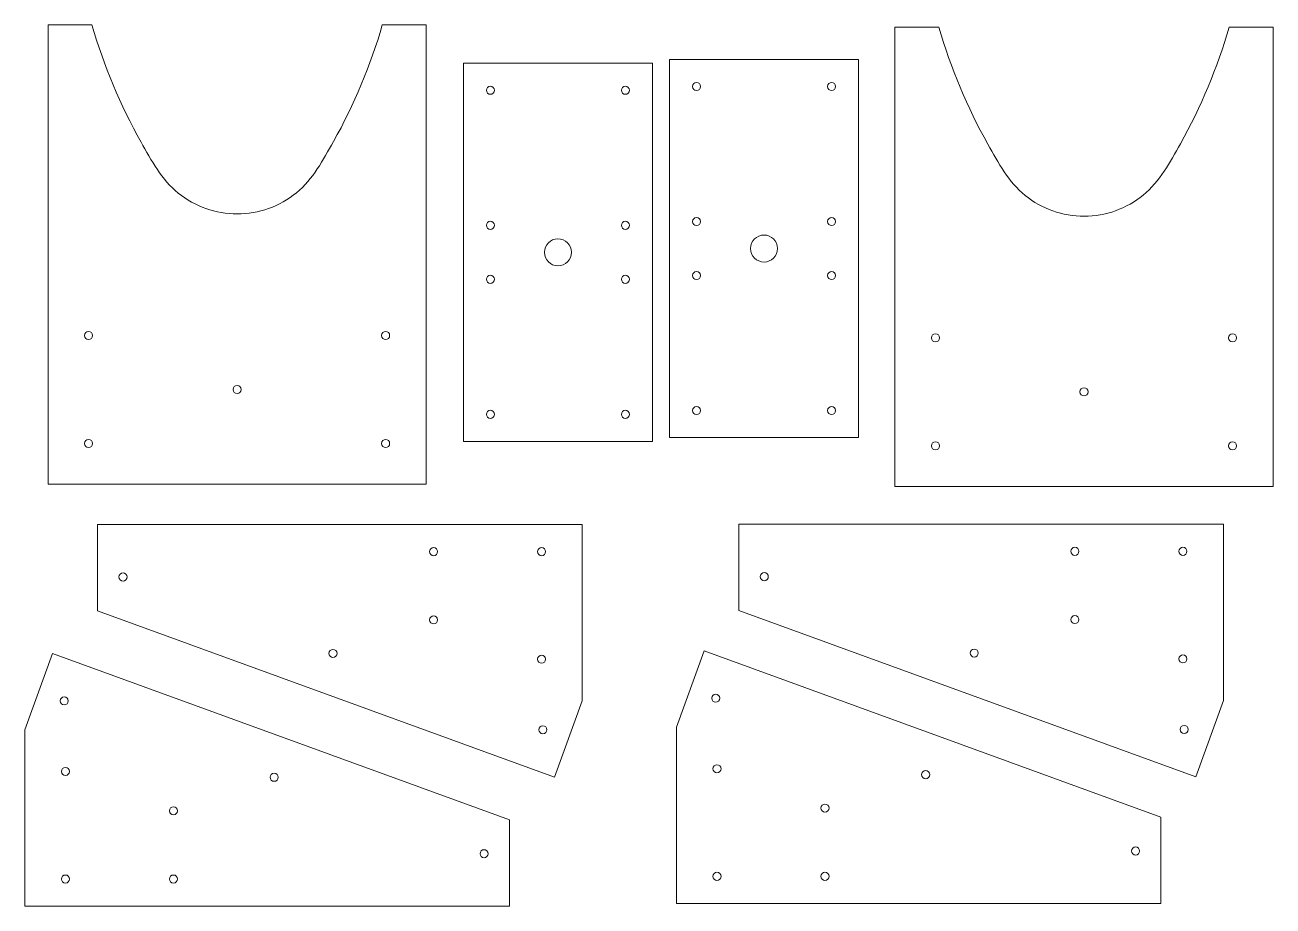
# Model space of a CAD drawing. Header units: inches. Extents: x 55.2 to 78.3, y 18 to 34.3.
import ezdxf

# ---------------------------------------------------------------- set-up
doc = ezdxf.new("R2010")
doc.units = ezdxf.units.IN
doc.header["$MEASUREMENT"] = 0

msp = doc.modelspace()

# ---------------------------------------------------------------- linework, layer by layer
at = {"color": 1, "linetype": 'Continuous', "lineweight": 0}
for p, q in [((55.615, 34.292), (56.427, 34.292)), ((55.615, 25.792), (55.615, 34.292)), ((61.804, 34.292), (62.615, 34.292)), ((62.615, 34.292), (62.615, 25.792)), ((71.296, 34.249), (72.108, 34.249)), ((71.296, 25.749), (71.296, 34.249)), ((77.484, 34.249), (78.296, 34.249)), ((78.296, 34.249), (78.296, 25.749)), ((66.805, 33.582), (63.305, 33.582)), ((63.305, 33.582), (63.305, 26.582)), ((66.805, 26.582), (66.805, 33.582)), ((70.622, 33.652), (67.122, 33.652)), ((67.122, 33.652), (67.122, 26.652)), ((70.622, 26.652), (70.622, 33.652)), ((63.305, 26.582), (66.805, 26.582)), ((67.122, 26.652), (70.622, 26.652)), ((62.615, 25.792), (55.615, 25.792)), ((78.296, 25.749), (71.296, 25.749)), ((65.503, 25.04), (56.533, 25.04)), ((56.533, 25.04), (56.533, 23.444)), ((65.503, 21.775), (65.503, 25.04)), ((77.377, 25.046), (68.407, 25.046)), ((68.407, 25.046), (68.407, 23.45)), ((77.377, 21.781), (77.377, 25.046)), ((56.533, 23.444), (64.99, 20.366)), ((68.407, 23.45), (76.864, 20.372)), ((55.7, 22.653), (55.187, 21.243)), ((64.158, 19.574), (55.7, 22.653)), ((67.763, 22.702), (67.25, 21.292)), ((76.221, 19.624), (67.763, 22.702)), ((64.99, 20.366), (65.503, 21.775)), ((76.864, 20.372), (77.377, 21.781)), ((67.25, 21.292), (67.25, 18.028)), ((55.187, 21.243), (55.187, 17.978)), ((64.158, 17.978), (64.158, 19.574)), ((76.221, 18.028), (76.221, 19.624)), ((67.25, 18.028), (76.221, 18.028)), ((55.187, 17.978), (64.158, 17.978))]:
    msp.add_line(p, q, dxfattribs=at)
for centre, radius in [((63.805, 33.082), 0.0748), ((66.305, 33.082), 0.0748), ((67.622, 33.152), 0.0748), ((70.122, 33.152), 0.0748), ((63.805, 30.582), 0.0748), ((66.305, 30.582), 0.0748), ((67.622, 30.652), 0.0748), ((70.122, 30.652), 0.0748), ((65.055, 30.082), 0.25), ((68.872, 30.152), 0.25), ((63.805, 29.582), 0.0748), ((66.305, 29.582), 0.0748), ((67.622, 29.652), 0.0748), ((70.122, 29.652), 0.0748), ((56.365, 28.542), 0.0747), ((61.865, 28.542), 0.0748), ((72.046, 28.499), 0.0747), ((77.546, 28.499), 0.0748), ((59.115, 27.542), 0.0748), ((74.796, 27.499), 0.0748), ((63.805, 27.082), 0.0748), ((66.305, 27.082), 0.0748), ((67.622, 27.152), 0.0748), ((70.122, 27.152), 0.0748), ((56.365, 26.542), 0.0747), ((61.865, 26.542), 0.0748), ((72.046, 26.499), 0.0747), ((77.546, 26.499), 0.0748), ((62.753, 24.54), 0.0747), ((64.753, 24.54), 0.0747), ((74.627, 24.546), 0.0747), ((76.627, 24.546), 0.0747), ((57.003, 24.071), 0.0748), ((68.876, 24.077), 0.0748), ((62.753, 23.276), 0.0748), ((74.627, 23.282), 0.0748), ((60.89, 22.656), 0.0748), ((72.763, 22.662), 0.0748), ((64.753, 22.548), 0.0747), ((76.627, 22.554), 0.0747), ((55.914, 21.777), 0.0748), ((67.977, 21.826), 0.0747), ((64.777, 21.242), 0.0747), ((76.65, 21.248), 0.0748), ((68, 20.52), 0.0747), ((55.937, 20.47), 0.0748), ((59.801, 20.362), 0.0748), ((71.864, 20.411), 0.0748), ((57.937, 19.742), 0.0748), ((70, 19.792), 0.0747), ((63.688, 18.947), 0.0747), ((75.751, 18.997), 0.0747), ((55.937, 18.478), 0.0747), ((57.937, 18.478), 0.0747), ((68, 18.528), 0.0748), ((70, 18.528), 0.0748)]:
    msp.add_circle(centre, radius, dxfattribs=at)
for points, knots in [([(59.115, 30.792), (58.722, 30.792), (58.334, 30.929), (57.719, 31.426), (57.529, 31.781), (56.95, 32.81), (56.649, 33.536), (56.427, 34.292)], [0, 0, 0, 0, 0.25, 0.25, 0.5, 0.5, 1, 1, 1, 1]), ([(61.804, 34.292), (61.584, 33.544), (61.283, 32.814), (60.708, 31.791), (60.52, 31.436), (59.907, 30.933), (59.513, 30.792), (59.115, 30.792)], [0, 0, 0, 0, 0.5, 0.5, 0.75, 0.75, 1, 1, 1, 1]), ([(74.796, 30.749), (74.402, 30.75), (74.014, 30.886), (73.399, 31.384), (73.209, 31.739), (72.63, 32.768), (72.33, 33.494), (72.108, 34.249)], [0, 0, 0, 0, 0.25, 0.25, 0.5, 0.5, 1, 1, 1, 1]), ([(77.484, 34.249), (77.264, 33.502), (76.963, 32.772), (76.388, 31.749), (76.2, 31.394), (75.587, 30.891), (75.193, 30.75), (74.796, 30.749)], [0, 0, 0, 0, 0.5, 0.5, 0.75, 0.75, 1, 1, 1, 1])]:
    msp.add_open_spline(points, degree=3, knots=knots, dxfattribs=at)

doc.saveas('drawing.dxf')
